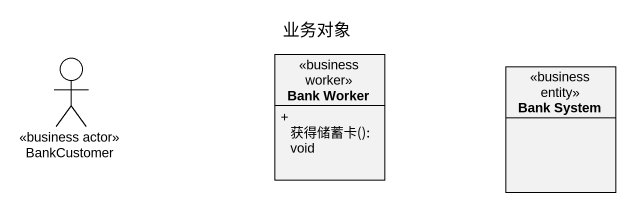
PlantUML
@startuml
title 业务对象
allowmixing
hide circle
hide empty members
skinparam classAttributeIconSize 0
actor BankCustomer <<business actor>>
class "Bank Worker" as Bank_Worker <<business worker>> {
  + 获得储蓄卡(): void
}
class "Bank System" as Bank_System <<business entity>>
@enduml
